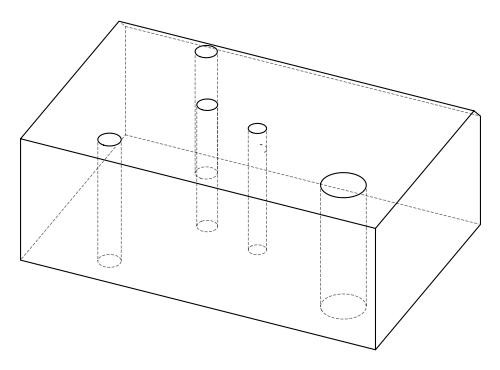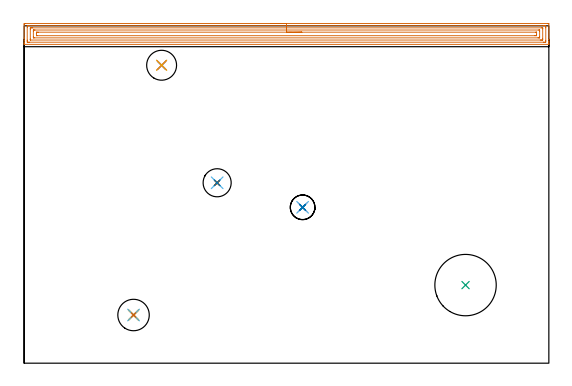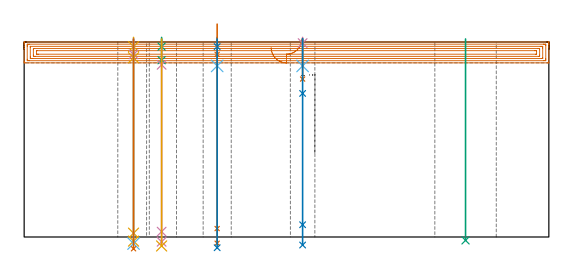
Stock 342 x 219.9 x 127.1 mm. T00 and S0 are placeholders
(PLAN: 19 operations, 15 tool changes, 19.8 min)
(1 AREA_MILL | FG_CHAMFER_SURFACE | UGT0205_001 | 13.97 min | 31646 mm3)
(2 SPOT_DRILL | STEP1HOLE | NXT0321_9005460120000 | 0.05 min | 210 mm3)
(3 SPOT_DRILL_1 | STEP1HOLE_1 | NXT0321_9005460120000 | 0.05 min | 172 mm3)
(4 SPOT_DRILL_2 | STEP1HOLE_2 | NXT0321_9005460120000 | 0.03 min | 2 mm3)
(5 SPOT_DRILL_3 | STEP1HOLE_4 | NXT0321_9005460120000 | 0.05 min | 169 mm3)
(6 DRILL_BLIND_HOLE_INTO_CENTER | STEP1HOLE | UGT0301_217 | 0.07 min | 1015 mm3)
(7 GUN_DRILL_THROUGH_HOLE | STEP1HOLE | UGT0307_008 | 0.69 min | 10868 mm3)
(8 DRILL_TO_ENLARGE_THROUGH_HOLE | STEP1HOLE | UGT0301_252 | 0.55 min | 21336 mm3)
(9 DRILL_BLIND_HOLE_INTO_CENTER_1 | STEP1HOLE_1 | UGT0301_198 | 0.06 min | 409 mm3)
(10 GUN_DRILL_THROUGH_HOLE_1 | STEP1HOLE_1 | UGT0307_003 | 0.61 min | 4452 mm3)
(11 SPADE_DRILL_TO_ENLARGE_THROUGH_HOLE | STEP1HOLE_1 | UGT0306_010 | 0.54 min | 32892 mm3)
(12 DRILL_BLIND_HOLE_INTO_CENTER_2 | STEP1HOLE_2 | UGT0301_217 | 0.07 min | 1112 mm3)
(13 DRILL_TO_ENLARGE_BLIND_HOLE | STEP1HOLE_2 | NXT0301_111 | 0.11 min | 3473 mm3)
(14 GUN_DRILL_THROUGH_HOLE_2 | STEP1HOLE_2 | UGT0307_013 | 0.74 min | 20950 mm3)
(15 INDEXABLE_INSERT_DRILL_THROUGH_HOLE_FROM_SOLID | STEP1HOLE_3 | NXT0302_035 | 0.53 min | 159681 mm3)
(16 DRILL_BLIND_HOLE_INTO_CENTER_3 | STEP1HOLE_4 | UGT0301_178 | 0.04 min | 84 mm3)
(17 GUN_DRILL_THROUGH_HOLE_3 | STEP1HOLE_4 | UGT0307_001 | 0.57 min | 2345 mm3)
(18 SPADE_DRILL_TO_ENLARGE_THROUGH_HOLE_1 | STEP1HOLE_4 | UGT0306_003 | 0.54 min | 12933 mm3)
(19 DRILL_TO_ENLARGE_THROUGH_HOLE_1 | STEP1HOLE_4 | UGT0301_050 | 0.55 min | 26352 mm3)
(TOOL UGT0205_001 | Chamfer Mill 20 x 3 x 45 deg. | D20 FL50 Z2)
(TOOL NXT0321_9005460120000 | NC Spot Drill, 142deg, 12mm, Carbide, Uncoated | D12 PA142 FL30 Z2)
(TOOL UGT0301_217 | Twist Drill 10.4 mm | D10.4 PA118 FL82 Z2)
(TOOL UGT0307_008 | Gun Drill 11 mm | D11 PA130 FL24 Z1)
(TOOL UGT0301_252 | Twist Drill 18.3 mm | D18.3 PA118 FL135 Z2)
(TOOL UGT0301_198 | Twist Drill 7.9 mm | D7.9 PA118 FL73 Z2)
(TOOL UGT0307_003 | Gun Drill 7 mm | D7 PA130 FL24 Z1)
(TOOL UGT0306_010 | Spade Drill 19.5mm | D19.5 PA132 FL10 Z2)
(TOOL NXT0301_111 | Carbide Drill 16.1mm [860.1-1610-050A1-PM 4234] | D16.1 PA147 FL73 Z2)
(TOOL UGT0307_013 | Gun Drill 16 mm | D16 PA130 FL24 Z1)
(TOOL NXT0302_035 | Index. Insert Drill 40mm [880-D4000L40-05] | D40 PA176 FL200 Z2)
(TOOL UGT0301_178 | Twist Drill 5.4 mm | D5.4 PA118 FL55 Z2)
(TOOL UGT0307_001 | Gun Drill 5 mm | D5 PA130 FL24 Z1)
(TOOL UGT0306_003 | Spade Drill 12.5mm | D12.5 PA132 FL10 Z2)
(TOOL UGT0301_050 | Twist Drill 20.5 mm | D20.5 PA118 FL145 Z2)
(OP 1 AREA_MILL)
G17 G21 G94 G90
T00 M6
G54
G17 G0 G90 X161. Y221.4 S1061 M3
G43 Z137.1 H0
Z123.5
G94 G1 X161.038 Z122.628 F250.
X161.152 Z121.763
X161.341 Z120.912
X161.603 Z120.08
X161.937 Z119.274
X162.34 Z118.5
X162.808 Z117.764
X163.34 Z117.072
X163.929 Z116.429
X164.572 Z115.84
X165.264 Z115.308
X166. Z114.84
X166.774 Z114.437
X167.58 Z114.103
X168.412 Z113.841
X169.263 Z113.652
X170.128 Z113.538
X171. Z113.5
X341.368
X341.693 Y221.397 Z113.502
X341.99 Y221.392 Z113.506
X342. Y221.091 Z113.806
Y211.04 Z123.855
Y209.627 Z125.269
Y209.26 Z125.635
Y208.526 Z126.374
Y208.271 Z126.629
Y207.852 Z127.04
X341.991 Y207.803 Z127.088
X341.815 Y207.8 Z127.1
X0.184
X0.01 Y207.803 Z127.088
X0.007 Y207.85 Z127.042
X0. Y208.271 Z126.629
Y208.526 Z126.374
Y209.26 Z125.635
Y210.517 Z124.38
Y211.93 Z122.966
Y220.568 Z114.329
X0.002 Y220.83 Z114.068
X0.008 Y221.392 Z113.506
X0.064 Y221.394 Z113.504
X0.632 Y221.4 Z113.5
X171.
Y219.986 Z114.914
X338.685
X339.536 Y219.983 Z114.917
X339.58 Y219.98 Z114.92
X339.99 Y219.94 Z114.96
X339.997 Y219.524 Z115.376
X339.999 Y219.05 Z115.85
X340. Y218.632 Z116.268
X339.999 Y210.15 Z124.75
X339.997 Y209.735 Z125.165
X339.99 Y209.26 Z125.64
X339.621 Y209.22 Z125.68
X339.58 Y209.218 Z125.682
X338.732 Y209.214 Z125.686
X338.685
X3.315
X2.464 Y209.217 Z125.683
X2.42 Y209.22 Z125.68
X2.01 Y209.26 Z125.64
X2.003 Y209.676 Z125.224
X2.001 Y210.15 Z124.75
X2. Y210.568 Z124.332
X2.001 Y219.05 Z115.85
X2.002 Y219.466 Z115.434
X2.01 Y219.94 Z114.96
X2.379 Y219.98 Z114.92
X2.42 Y219.982 Z114.918
X3.268 Y219.986 Z114.914
X3.315
X171.
Y218.572 Z116.328
X337.378 Y218.571 Z116.329
X337.791 Y218.569 Z116.331
X337.929 Y218.567 Z116.333
X337.975 Y218.565 Z116.335
X337.99 Y218.554 Z116.346
X337.993 Y218.506 Z116.394
X337.997 Y218.368 Z116.532
X337.999 Y218.16 Z116.74
X338. Y217.952 Z116.948
Y211.722 Z123.178
X337.998 Y211.04 Z123.86
X337.997 Y210.836 Z124.064
X337.988 Y210.635 Z124.265
X337.791 Y210.633 Z124.267
X337.309 Y210.63 Z124.27
X336.897 Y210.629 Z124.271
X336.416 Y210.628 Z124.272
X4.209 Y210.629 Z124.271
X4.071 Y210.63 Z124.27
X4.022 Y210.633 Z124.267
X4.015 Y210.634 Z124.266
X4.01 Y210.645 Z124.255
X4.005 Y210.694 Z124.206
X4.002 Y210.832 Z124.068
X4. Y211.04 Z123.86
Y211.248 Z123.652
Y217.478 Z117.422
X4.002 Y218.16 Z116.74
X4.003 Y218.364 Z116.536
X4.012 Y218.565 Z116.335
X4.209 Y218.567 Z116.333
X4.691 Y218.57 Z116.33
X5.103 Y218.571 Z116.329
X5.584 Y218.572 Z116.328
X171.
Y217.157 Z117.743
X335.222
X335.914 Y217.151 Z117.749
X335.99 Y217.149 Z117.751
X335.994 Y217.046 Z117.855
X335.998 Y216.825 Z118.075
X336. Y216.382 Z118.518
Y212.823 Z122.077
X335.998 Y212.376 Z122.524
X335.994 Y212.155 Z122.745
X335.99 Y212.051 Z122.849
X335.884 Y212.048 Z122.852
X335.108 Y212.043 Z122.857
X334.995
X6.778
X6.086 Y212.049 Z122.851
X6.01 Y212.051 Z122.849
X6.006 Y212.155 Z122.745
X6.002 Y212.376 Z122.524
X6. Y212.818 Z122.082
Y216.377 Z118.523
X6.002 Y216.824 Z118.076
X6.006 Y217.045 Z117.855
X6.01 Y217.15 Z117.75
X6.116 Y217.152 Z117.748
X6.892 Y217.157 Z117.743
X7.005
X171.
Y215.743 Z119.157
X333.319
X333.962 Y215.741 Z119.159
X333.984 Y215.738 Z119.162
X333.99 Y215.737 Z119.163
X333.997 Y215.706 Z119.194
X333.999 Y215.49 Z119.41
Y213.923 Z120.977
X333.997 Y213.71 Z121.19
X333.992 Y213.541 Z121.359
X333.988 Y213.464 Z121.436
X333.828 Y213.461 Z121.439
X333.573 Y213.458 Z121.442
X333.319 Y213.457 Z121.443
X332.68
X8.681
X8.038 Y213.459 Z121.441
X8.016 Y213.462 Z121.438
X8.01 Y213.463 Z121.437
X8.003 Y213.494 Z121.406
X8.001 Y213.71 Z121.19
X8. Y215.277 Z119.623
X8.003 Y215.49 Z119.41
X8.008 Y215.659 Z119.241
X8.012 Y215.736 Z119.164
X8.172 Y215.739 Z119.161
X8.427 Y215.742 Z119.158
X8.681 Y215.743 Z119.157
X9.32
X171.
X171.872 Z119.195
X172.736 Z119.309
X173.588 Z119.498
X174.42 Z119.76
X175.226 Z120.094
X176. Z120.497
X176.736 Z120.965
X177.428 Z121.496
X178.071 Z122.086
X178.66 Z122.729
X179.191 Z123.421
X179.66 Z124.157
X180.063 Z124.931
X180.397 Z125.737
X180.659 Z126.569
X180.848 Z127.42
X180.962 Z128.285
X181. Z129.157
G0 Z137.1
M5
M2
(OP 2 SPOT_DRILL)
G17 G21 G94 G90
T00 M6
G54
G17 G0 G90 X125.8 Y117.6 S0 M3
G43 Z137.1 H0
G94 G81 G98 Z124.1 F250. R130.1
G80
M5
M2
(OP 3 SPOT_DRILL_1)
G17 G21 G94 G90
T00 M6
G54
G17 G0 G90 X89.6 Y194.2 S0 M3
G43 Z137.1 H0
G94 G81 G98 Z124.1 F250. R130.1
G80
M5
M2
(OP 4 SPOT_DRILL_2)
G17 G21 G94 G90
T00 M6
G54
G17 G0 G90 X181.5 Y101.6 S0 M3
G43 Z137.1 H0
G94 G81 G98 Z126.411 F250. R130.1
G80
M5
M2
(OP 5 SPOT_DRILL_3)
G17 G21 G94 G90
T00 M6
G54
G17 G0 G90 X71.3 Y31.4 S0 M3
G43 Z137.1 H0
G94 G81 G98 Z124.1 F250. R130.1
G80
M5
M2
(OP 6 DRILL_BLIND_HOLE_INTO_CENTER)
G17 G21 G94 G90
T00 M6
G54
G17 G0 G90 X125.8 Y117.6 S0 M3
G43 Z137.1 H0
G94 G81 G98 Z111.5 F250. R129.1
G80
M5
M2
(OP 7 GUN_DRILL_THROUGH_HOLE)
G17 G21 G94 G90
T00 M6
G54
G17 G0 G90 X125.8 Y117.6 M8
G43 Z138.766 H0
S716 M3
G94 G1 Z119.035 F125. M26
G4 X.084
Z5.5 F250.
G4 X.084
Z-4.065 F125.
G4 X.084
M5
M9
G0 Z138.766
M2
(OP 8 DRILL_TO_ENLARGE_THROUGH_HOLE)
G17 G21 G94 G90
T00 M6
G54
G17 G0 G90 X125.8 Y117.6 S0 M3
G43 Z137.1 H0
G94 G73 G98 Z-6.998 F250. Q16.762 R129.1
G80
M5
M2
(OP 9 DRILL_BLIND_HOLE_INTO_CENTER_1)
G17 G21 G94 G90
T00 M6
G54
G17 G0 G90 X89.6 Y194.2 S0 M3
G43 Z137.1 H0
G94 G81 G98 Z115.25 F250. R129.1
G80
M5
M2
(OP 10 GUN_DRILL_THROUGH_HOLE_1)
G17 G21 G94 G90
T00 M6
G54
G17 G0 G90 X89.6 Y194.2 M8
G43 Z137.1 H0
Z127.643
S716 M3
G94 G1 Z112.221 F125. M26
G4 X.084
Z3.5 F250.
G4 X.084
Z-3.132 F125.
G4 X.084
M5
M9
G0 Z127.643
Z137.1
M2
(OP 11 SPADE_DRILL_TO_ENLARGE_THROUGH_HOLE)
G17 G21 G94 G90
T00 M6
G54
G17 G0 G90 X89.6 Y194.2 S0 M3
G43 Z137.1 H0
G94 G73 G98 Z-5.841 F250. Q18.992 R129.1
G80
M5
M2
(OP 12 DRILL_BLIND_HOLE_INTO_CENTER_2)
G17 G21 G94 G90
T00 M6
G54
G17 G0 G90 X181.5 Y101.6 S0 M3
G43 Z137.1 H0
G94 G81 G98 Z111.5 F250. R129.1
G80
M5
M2
(OP 13 DRILL_TO_ENLARGE_BLIND_HOLE)
G17 G21 G94 G90
T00 M6
G54
G17 G0 G90 X181.5 Y101.6 S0 M3
G43 Z137.1 H1
G94 G81 G98 Z102.95 F250. R129.1
G80
M5
M2
(OP 14 GUN_DRILL_THROUGH_HOLE_2)
G17 G21 G94 G90
T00 M6
G54
G17 G0 G90 X181.5 Y101.6 M8
G43 Z137.1 H0
Z129.32
S716 M3
G94 G1 Z93.589 F125. M26
G4 X.084
Z8. F250.
G4 X.084
Z-5.23 F125.
G4 X.084
M5
M9
G0 Z129.32
Z137.1
M2
(OP 15 INDEXABLE_INSERT_DRILL_THROUGH_HOLE_FROM_SOLID)
G17 G21 G94 G90
T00 M6
G54
G17 G0 G90 X287.7 Y50.9 S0 M3
G43 Z137.1 H1
G94 G81 G98 Z-2.198 F250. R129.1
G80
M5
M2
(OP 16 DRILL_BLIND_HOLE_INTO_CENTER_3)
G17 G21 G94 G90
T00 M6
G54
G17 G0 G90 X71.3 Y31.4 S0 M3
G43 Z137.1 H0
G94 G81 G98 Z119. F250. R129.1
G80
M5
M2
(OP 17 GUN_DRILL_THROUGH_HOLE_3)
G17 G21 G94 G90
T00 M6
G54
G17 G0 G90 X71.3 Y31.4 M8
G43 Z137.1 H0
Z125.422
S716 M3
G94 G1 Z116.836 F125. M26
G4 X.084
Z2.5 F250.
G4 X.084
Z-2.666 F125.
G4 X.084
M5
M9
G0 Z125.422
Z137.1
M2
(OP 18 SPADE_DRILL_TO_ENLARGE_THROUGH_HOLE_1)
G17 G21 G94 G90
T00 M6
G54
G17 G0 G90 X71.3 Y31.4 S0 M3
G43 Z137.1 H0
G94 G73 G98 Z-4.283 F250. Q11.944 R129.1
G80
M5
M2
(OP 19 DRILL_TO_ENLARGE_THROUGH_HOLE_1)
G17 G21 G94 G90
T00 M6
G54
G17 G0 G90 X71.3 Y31.4 S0 M3
G43 Z137.1 H0
G94 G73 G98 Z-7.659 F250. Q19.251 R129.1
G80
M5
M2
